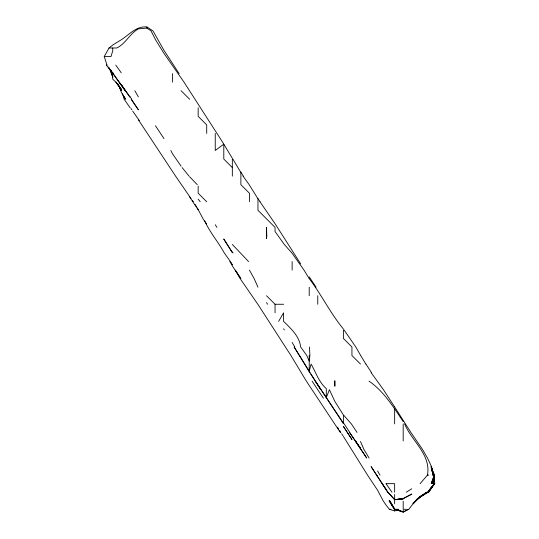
<?xml version="1.0" encoding="UTF-8"?>
<svg xmlns="http://www.w3.org/2000/svg" width="539" height="539" viewBox="0 0 539 539"><rect width="100%" height="100%" fill="white"/><g stroke="black" fill="none" stroke-linecap="round" stroke-linejoin="round"><path stroke-width="0.81" d="M433.969 475.89L433.578 483.658L434.07 475.89L434.757 483.658L428.815 490.625L432.804 485.558M420.13 483.658L427.461 475.115C431.288 454.613 411.695 441.192 404.6 423.863M434.023 475.89L433.08 483.658L434.394 475.115L432.083 470.843L434.326 475.115L431.213 483.658L434.353 475.115L431.321 467.993M434.387 475.115L432.251 483.658L434.394 475.115L431.961 470.843L434.387 475.115L432.318 475.115M106.998 65.078L104.243 56.534L109.026 47.991L112.745 45.033L121.774 39.448C129.603 34.253 136.549 25.899 146.911 26.95L152.988 30.905L163.997 50.37L179.137 73.621M278.643 321.352L283.588 312.809L283.588 321.352C290.912 328.514 299.414 336.242 300.674 346.981L306.785 355.518L309.218 361.17L309.898 355.518L309.48 346.981M434.481 483.658L428.815 491.912L416.964 499.053M433.39 485.033L428.815 491.912L428.141 492.201L428.815 491.912L433.929 484.345M420.939 496.136L426.928 492.201L415.454 500.744L420.272 496.83L412.881 503.466L420.272 496.426L411.729 505.434L408.825 509.288L403.185 512.05L394.77 509.288L400.888 510.837L394.642 509.288L398.725 509.288M406.291 492.201L411.729 488.785M427.238 492.201L420.966 496.136L428.815 491.393L420.966 495.867M394.77 509.288L403.185 512.05L408.232 509.288M343.39 436.408L367.537 475.115L377.563 490.18L383.108 500.744L386.099 505.137L389.36 509.288L394.642 510.945L397.061 510.231M232.336 158.318L222.452 141.959L184.015 82.164L163.997 53.415L155.454 39.596L151.041 30.905L146.911 28.082L138.368 28.884C129.663 33.586 125.594 44.009 116.68 47.991L109.026 47.991M396.199 499.41L394.642 499.532L387.891 492.201L394.642 499.687L403.185 498.858L397.748 499.289M104.243 56.534L111.021 56.534L112.745 50.794L112.745 47.991M107.012 65.078L106.351 65.078L112.745 73.493L108.339 67.018L125.21 90.707L111.58 71.485M111.452 73.621L112.745 76.242L111.452 73.621L110.515 69.733M115.919 82.164L121.282 89.218L115.919 82.164L112.745 79.213L112.617 75.703M266.509 295.722L275.045 304.265L283.588 304.265M427.461 475.115L428.815 475.115M386.099 483.658L394.642 483.658L394.642 492.201M431.833 483.658L434.757 483.658M389.36 509.288L390.869 509.288M406.345 509.288L403.185 509.288L403.185 501.189M394.804 509.288L400.901 510.837M369.02 381.147C383.896 391.395 393.288 406.864 403.185 421.599M181.084 90.707L189.627 99.25M232.336 167.589L223.793 159.045L223.793 144.156L215.25 150.502L215.25 133.416M206.707 201.754L198.163 193.211L198.163 186.103M360.476 364.061L351.933 355.518L351.933 346.981L343.39 338.438L343.39 329.895M232.336 244.47L248.58 261.556M189.627 176.765L197.294 184.675M343.788 415.32L351.334 423.863L357.02 432.406M369.1 458.029L363.946 449.486L360.476 441.481M182.128 167.589L189.041 176.132M112.745 72.583L113.574 73.621M198.163 199.154L200.198 201.754M232.336 252.043L233.091 253.013M343.39 329.006C330.42 313.327 321.561 294.793 309.231 278.636M229.803 261.556L232.336 264.817L231.17 262.857M139.318 120.574L132.655 111.074M119.267 82.164L121.282 84.832M130.108 107.787L124.159 99.25L122.562 93.813M191.015 198.547L175.593 176.132L138.368 119.786M192.403 200.474L193.326 201.754M243.076 176.132L249.159 184.675L257.965 198.817L257.965 210.298L275.045 227.384L275.045 231.514L284.316 244.47L292.131 253.256L303.996 270.093L309.218 278.616M115.744 65.078L121.282 72.866M230.396 261.556L224.318 253.013C218.356 241.998 209.759 232.356 204.766 220.99M315.355 381.147L343.39 423.499M326.304 397.533L309.77 372.604L294.139 346.981L310.114 372.604M371.122 372.604L383.445 389.69L394.535 406.777M155.454 125.728L163.997 138.638M386.099 483.82L391.941 492.201M259.973 201.754L275.045 223.685L300.674 263.881M344.05 329.895L355.78 346.981L360.476 355.167M283.588 328.803L284.336 329.895M343.39 423.297L326.762 398.233M198.163 209.786L189.627 196.917M309.218 276.844L316.056 287.179M376.552 475.115L387.777 492.201L371.115 466.572L377.563 476.685M206.707 224.291L203.048 218.841L197.287 207.879M382.191 483.658L386.099 489.5M181.084 166.194L172.541 153.817L170.829 150.502M116.134 82.164L121.282 89.892L118.048 84.273M312.094 381.147L323.413 398.233M257.965 198.568L260.074 201.754M371.486 372.604L365.954 364.061M129.825 96.353L131.725 99.25M349.798 432.406L343.39 422.758L343.39 414.956L334.847 401.427L329.423 389.69L326.304 397.593L326.304 388.653C318.771 382.016 315.935 372.462 311.077 364.061L309.218 371.31L309.218 355.518M337.374 427.144L338.667 429.118M339.53 430.432L340.823 432.406M315.254 381.147L320.718 389.69M130.937 108.447L131.792 109.761M266.509 302.595L267.593 304.265M340.291 432.406L306.368 381.147L290.925 355.518L257.965 304.454L240.158 278.636L235.273 270.093L240.879 278.636L232.336 265.963L230.719 262.291M394.642 406.938L410.846 432.406L422.549 449.486L427.488 458.029L431.496 466.572L433.208 475.115L431.355 466.572L433.659 475.115L431.032 466.572L434.036 475.115L431.321 468.128M195.084 204.476L196.405 206.518M341.679 433.74L342.959 435.741M215.25 224.743L216.927 227.384M232.848 159.045L240.879 172.507L240.879 184.675L249.422 193.211L249.422 201.754M310.99 374.032L314.917 380.44M240.879 172.163L243.305 176.132M360.685 355.518L365.833 364.061M394.642 509.065L389.684 500.744L394.642 509.052M292.131 342.481L294.793 346.981M377.563 470.938L380.015 475.115M134.811 90.707L138.368 96.858M249.422 270.093L254.152 278.636L257.972 287.179M117.576 83.585L121.282 90.707L120.163 87.601M124.186 96.4L125.452 99.25L121.282 92.203L119.503 86.819M109.895 69.349L112.745 77.09M110.657 69.733L111.701 73.621M334.8 381.147L334.847 386.234L334.847 380.628M403.185 423.863L403.185 440.942M403.185 510.17L403.185 512.05M394.642 408.986L394.642 423.863M394.642 494.418L394.642 503.817M394.642 509.476L394.642 510.945M317.761 295.722L317.761 304.265M309.218 287.179L309.218 295.722M292.131 261.556L292.131 270.093M275.045 304.265L275.045 312.809M232.336 159.045L232.336 176.132M206.707 133.416L206.707 124.873L198.163 116.33L198.163 107.787M172.541 73.621L172.541 82.164M146.911 26.95L146.911 28.082M266.792 235.927L266.509 238.636L266.509 227.384L266.792 235.927M432.79 485.652L428.815 490.982L432.804 485.652M411.729 494.095L403.185 498.723L394.642 499.687L403.185 498.535L411.729 494.095M129.825 96.912L121.282 84.636L129.825 96.912M138.368 109.754L131.26 99.25L138.368 109.754M360.476 448.394L349.548 432.406L366.695 458.029L355.423 440.942L360.476 448.394M232.336 252.515L223.793 239.08L232.336 252.515M351.933 439.48L343.39 426.396L351.933 439.48M394.393 509.288L389.077 500.744L394.373 509.288"/></g></svg>
